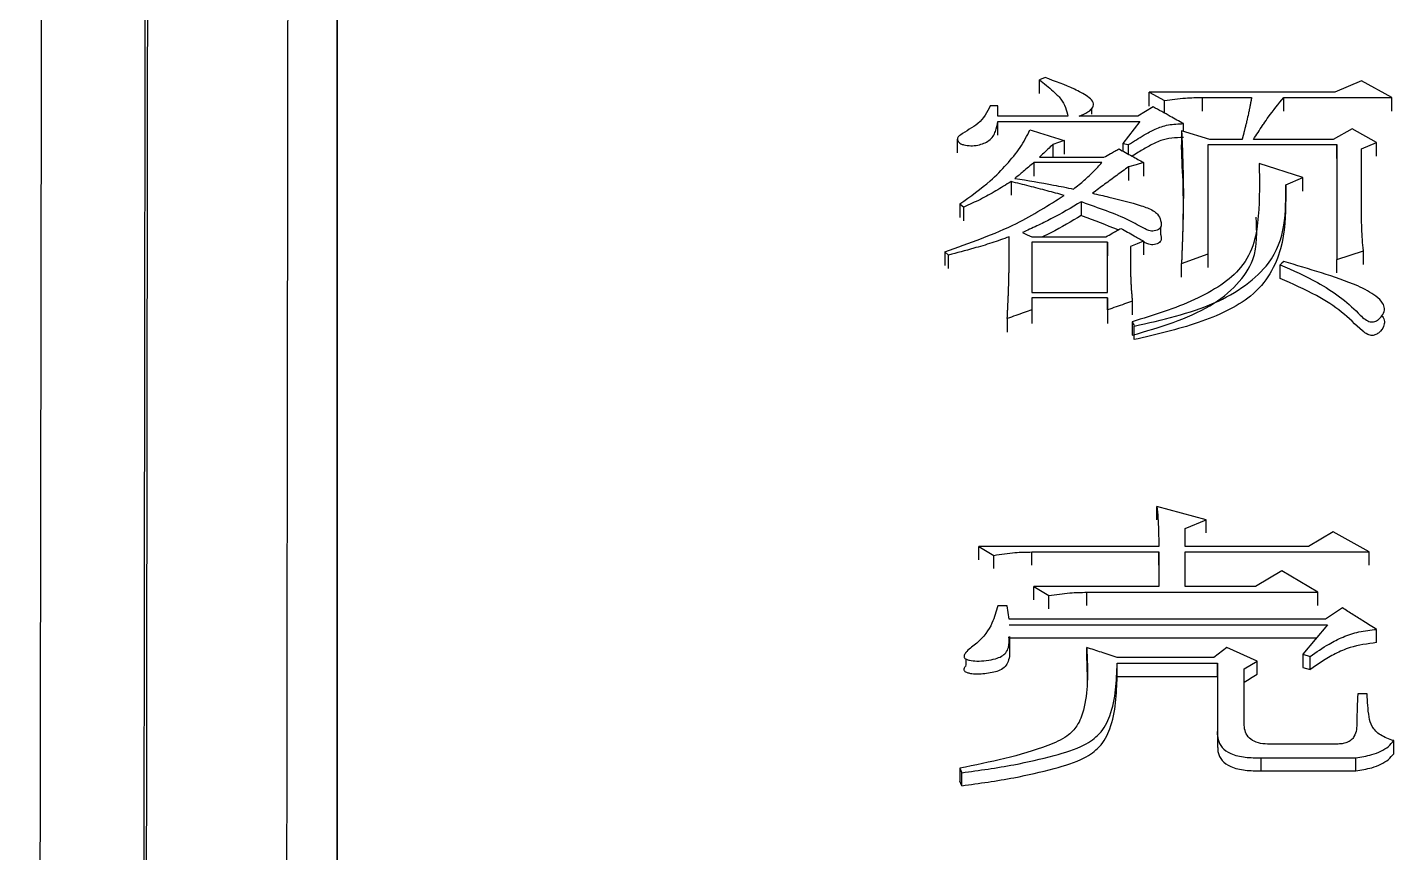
# Model space of a CAD drawing. Header units: millimetres. Extents: x 2085 to 4229, y 754 to 2271.
# Drawn here: x 2586.85 to 2594.65, y 2096.44 to 2101.15 of the extents above; entities that cross this region are included whole.
import ezdxf

# ---------------------------------------------------------------- set-up
doc = ezdxf.new("R2010")
doc.units = ezdxf.units.MM

msp = doc.modelspace()

# ---------------------------------------------------------------- linework, layer by layer
at = {"color": 7, "linetype": 'Continuous', "lineweight": 25}
for p, q in [((2592.6633, 2100.8666), (2592.6308, 2100.8547)), ((2592.6308, 2100.7758), (2592.6308, 2100.8547)), ((2593.2582, 2100.7831), (2593.3448, 2100.7354)), ((2594.3183, 2100.7831), (2593.2582, 2100.7831)), ((2593.2582, 2100.7043), (2593.2582, 2100.7831)), ((2594.4698, 2100.8487), (2594.3183, 2100.7831)), ((2594.6428, 2100.7533), (2594.4698, 2100.8487)), ((2592.3928, 2100.7055), (2592.3496, 2100.7055)), ((2592.3928, 2100.6457), (2592.3928, 2100.7055)), ((2592.9293, 2100.7359), (2592.9293, 2100.7378)), ((2592.9293, 2100.6586), (2592.9293, 2100.6935)), ((2593.2799, 2100.6995), (2593.1933, 2100.6457)), ((2593.3448, 2100.6636), (2593.3448, 2100.7354)), ((2593.5611, 2100.7533), (2593.8424, 2100.7533)), ((2593.5611, 2100.6745), (2593.5611, 2100.7533)), ((2594.0262, 2100.7533), (2594.6428, 2100.7533)), ((2594.6428, 2100.6745), (2594.6428, 2100.7533)), ((2592.7931, 2100.6457), (2592.3928, 2100.6457)), ((2592.3928, 2100.5371), (2592.3928, 2100.6157)), ((2593.1933, 2100.6457), (2592.858, 2100.6457)), ((2593.2041, 2100.6157), (2593.1068, 2100.4896)), ((2593.4421, 2100.5617), (2593.4421, 2100.4827)), ((2593.6044, 2100.5137), (2593.4421, 2100.5617)), ((2593.4529, 2100.5585), (2593.4529, 2100.6037)), ((2594.4157, 2100.5737), (2594.3075, 2100.5137)), ((2594.5563, 2100.4956), (2594.4157, 2100.5737)), ((2592.1618, 2100.5158), (2592.1618, 2100.4369)), ((2592.7065, 2100.4836), (2592.7065, 2100.4114)), ((2592.7714, 2100.5077), (2592.7714, 2100.4292)), ((2593.1068, 2100.4896), (2593.1068, 2100.4475)), ((2593.1068, 2100.4896), (2593.1392, 2100.4836)), ((2593.4475, 2100.3178), (2593.4421, 2100.4827)), ((2593.5936, 2100.4836), (2594.3291, 2100.4836)), ((2593.5936, 2099.8588), (2593.5936, 2100.4836)), ((2593.7883, 2100.5137), (2593.6044, 2100.5137)), ((2594.3075, 2100.5137), (2593.8532, 2100.5137)), ((2594.3291, 2100.4836), (2594.3291, 2099.8282)), ((2594.3291, 2100.4051), (2594.3291, 2100.4836)), ((2594.4698, 2100.4595), (2594.5563, 2100.4956)), ((2594.4698, 2100.0905), (2594.4698, 2100.4595)), ((2594.5563, 2100.4172), (2594.5563, 2100.4956)), ((2592.9878, 2100.3812), (2592.5984, 2100.3812)), ((2592.5984, 2100.3812), (2592.5984, 2100.3029)), ((2592.6308, 2100.4114), (2592.9986, 2100.4113)), ((2593.2258, 2100.3812), (2593.2258, 2100.3029)), ((2593.1392, 2100.3571), (2593.1392, 2100.2788)), ((2594.1344, 2100.2966), (2593.8856, 2100.3752)), ((2592.4686, 2100.2725), (2592.4686, 2100.1943)), ((2594.0371, 2100.2543), (2594.1344, 2100.2966)), ((2594.0371, 2100.2543), (2594.0371, 2100.1761)), ((2594.1344, 2100.2184), (2594.1344, 2100.2966)), ((2592.1765, 2100.1452), (2592.1981, 2100.127)), ((2592.1981, 2100.049), (2592.1981, 2100.127)), ((2593.324, 2099.968), (2593.324, 2100.0159)), ((2592.5876, 2099.9566), (2593.0094, 2099.9566)), ((2592.5876, 2099.9261), (2592.5876, 2099.638)), ((2593.0202, 2099.926), (2592.5876, 2099.9261)), ((2593.0202, 2099.638), (2593.0202, 2099.926)), ((2593.0202, 2099.926), (2593.0202, 2099.8483)), ((2593.2258, 2099.9322), (2593.2258, 2099.8544)), ((2592.0899, 2099.8711), (2592.1116, 2099.8527)), ((2592.0899, 2099.8711), (2592.0899, 2099.793)), ((2592.1116, 2099.775), (2592.1116, 2099.8527)), ((2592.4577, 2099.8652), (2592.4577, 2099.8784)), ((2593.0202, 2099.638), (2593.0202, 2099.8479)), ((2593.4421, 2099.8037), (2593.5936, 2099.8588)), ((2593.5936, 2099.7811), (2593.5936, 2099.8588)), ((2594.3291, 2099.8282), (2594.4806, 2099.8772)), ((2594.4806, 2099.7994), (2594.4806, 2099.8772)), ((2593.4421, 2099.7261), (2593.4421, 2099.8037)), ((2594.0046, 2099.7196), (2594.0046, 2099.7976)), ((2594.3291, 2099.7505), (2594.3291, 2099.8282)), ((2592.5876, 2099.638), (2593.0202, 2099.638)), ((2593.0202, 2099.6073), (2592.5876, 2099.6073)), ((2592.5876, 2099.6073), (2592.5876, 2099.5395)), ((2593.0202, 2099.5395), (2593.0202, 2099.6073)), ((2593.0202, 2099.6073), (2593.0202, 2099.5298)), ((2592.5876, 2099.5395), (2592.5876, 2099.4621)), ((2593.0202, 2099.5395), (2593.0202, 2099.4621)), ((2593.1609, 2099.5888), (2593.1609, 2099.5114)), ((2594.5865, 2099.5821), (2594.5865, 2099.5843)), ((2592.4469, 2099.4901), (2592.4469, 2099.4128)), ((2593.1717, 2099.3696), (2593.1717, 2099.4469)), ((2594.5865, 2099.5064), (2594.5865, 2099.5076)), ((2593.5828, 2098.3404), (2593.3015, 2098.4165)), ((2593.3015, 2098.3404), (2593.3015, 2098.4165)), ((2593.4638, 2098.2895), (2593.5828, 2098.3404)), ((2593.4638, 2098.1877), (2593.4638, 2098.2895)), ((2593.5828, 2098.2644), (2593.5828, 2098.3404)), ((2594.3075, 2098.2705), (2594.1669, 2098.1877)), ((2594.513, 2098.1558), (2594.3075, 2098.2705)), ((2592.2847, 2098.1877), (2592.3712, 2098.1367)), ((2593.3123, 2098.1877), (2592.2847, 2098.1877)), ((2592.3712, 2098.0609), (2592.3712, 2098.1367)), ((2592.5876, 2098.1558), (2593.3123, 2098.1558)), ((2592.5876, 2098.08), (2592.5876, 2098.1558)), ((2593.3123, 2098.1558), (2593.3123, 2097.9577)), ((2593.3123, 2098.08), (2593.3123, 2098.1558)), ((2594.1669, 2098.1877), (2593.4638, 2098.1877)), ((2593.4638, 2098.1558), (2594.513, 2098.1558)), ((2593.4638, 2097.9577), (2593.4638, 2098.1558)), ((2594.513, 2098.08), (2594.513, 2098.1558)), ((2594.0155, 2098.0473), (2593.864, 2097.9577)), ((2594.221, 2097.9256), (2594.0155, 2098.0473)), ((2592.5984, 2097.9577), (2592.6849, 2097.9064)), ((2593.3123, 2097.9577), (2592.5984, 2097.9577)), ((2592.6849, 2097.8309), (2592.6849, 2097.9064)), ((2592.9013, 2097.8501), (2592.9013, 2097.9256)), ((2592.9013, 2097.9256), (2594.221, 2097.9256)), ((2593.864, 2097.9577), (2593.4638, 2097.9577)), ((2594.221, 2097.8501), (2594.221, 2097.9256)), ((2592.4469, 2097.8486), (2592.3929, 2097.8486)), ((2592.4578, 2097.7715), (2592.4469, 2097.8486)), ((2594.3616, 2097.8358), (2594.2643, 2097.7715)), ((2592.4577, 2097.7393), (2594.2751, 2097.7393)), ((2594.2643, 2097.7715), (2592.4578, 2097.7715)), ((2594.2751, 2097.7393), (2594.1344, 2097.5716)), ((2594.2119, 2097.6639), (2592.4577, 2097.664)), ((2592.4624, 2097.5963), (2592.4624, 2097.672)), ((2594.5563, 2097.6382), (2594.5563, 2097.7135)), ((2592.211, 2097.5819), (2592.211, 2097.5803)), ((2592.9013, 2097.5352), (2592.9013, 2097.6103)), ((2593.7018, 2097.6103), (2593.626, 2097.5522)), ((2593.8748, 2097.5328), (2593.7018, 2097.6103)), ((2594.1344, 2097.5716), (2594.1777, 2097.5586)), ((2594.1344, 2097.5716), (2594.1344, 2097.4964)), ((2592.211, 2097.5444), (2592.211, 2097.5063)), ((2592.9013, 2097.5352), (2592.9027, 2097.4038)), ((2593.626, 2097.5522), (2593.0743, 2097.5522)), ((2593.0743, 2097.4448), (2593.0743, 2097.5198)), ((2593.0743, 2097.5198), (2593.6477, 2097.5198)), ((2593.6477, 2097.5198), (2593.6477, 2097.1299)), ((2593.6477, 2097.4448), (2593.6477, 2097.5198)), ((2593.7991, 2097.4875), (2593.8748, 2097.5328)), ((2593.8748, 2097.4577), (2593.8748, 2097.5328)), ((2594.1344, 2097.4964), (2594.1777, 2097.4835)), ((2594.1777, 2097.4835), (2594.1777, 2097.5586)), ((2593.0743, 2097.4448), (2593.6477, 2097.4448)), ((2593.0749, 2097.4149), (2593.0749, 2097.4904)), ((2593.6477, 2097.4448), (2593.6477, 2097.0554)), ((2593.7991, 2097.1756), (2593.7991, 2097.4875)), ((2594.5022, 2097.3448), (2594.4482, 2097.3448)), ((2593.6477, 2097.11), (2593.6477, 2097.1299)), ((2593.6477, 2097.1129), (2593.6477, 2097.0383)), ((2594.3292, 2097.0581), (2593.9614, 2097.0581)), ((2594.6537, 2097.0032), (2594.6537, 2097.0777)), ((2593.8965, 2096.9796), (2594.4373, 2096.9795)), ((2593.8965, 2096.9052), (2593.8965, 2096.9796)), ((2594.4373, 2096.9052), (2594.4373, 2096.9795)), ((2592.1765, 2096.9206), (2592.1873, 2096.8944)), ((2592.1873, 2096.8201), (2592.1873, 2096.8944)), ((2593.8965, 2096.9052), (2594.4373, 2096.9052)), ((2592.1873, 2096.8201), (2592.1765, 2096.8463))]:
    msp.add_line(p, q, dxfattribs=at)
at = {"color": 7, "linetype": 'Continuous', "lineweight": 25, "flags": 128}
for points in [[(2594.0262, 2100.6745), (2594.0262, 2100.7016), (2594.0262, 2100.7275), (2594.0262, 2100.7533)], [(2592.3928, 2100.6157), (2592.7985, 2100.6157), (2593.2041, 2100.6157)], [(2592.7714, 2100.5077), (2592.739, 2100.4956), (2592.7065, 2100.4836)], [(2593.2258, 2100.3812), (2593.1825, 2100.3691), (2593.1392, 2100.3571)], [(2592.8689, 2100.1574), (2592.8689, 2100.1344), (2592.8689, 2100.1115), (2592.8689, 2100.0789)], [(2592.1765, 2100.1452), (2592.1765, 2100.1166), (2592.1765, 2100.0917), (2592.1765, 2100.0672)], [(2592.5335, 2099.981), (2592.5605, 2099.9688), (2592.5876, 2099.9566)], [(2593.2258, 2099.9322), (2593.1879, 2099.9169), (2593.1501, 2099.9016)], [(2594.0262, 2099.8159), (2594.0154, 2099.8068), (2594.0046, 2099.7976)], [(2593.1609, 2099.4716), (2593.1609, 2099.4401), (2593.1609, 2099.417), (2593.1609, 2099.3943)], [(2592.2847, 2098.1119), (2592.2847, 2098.1308), (2592.2847, 2098.1498), (2592.2847, 2098.1877)], [(2592.5984, 2097.8821), (2592.5984, 2097.901), (2592.5984, 2097.9199), (2592.5984, 2097.9577)], [(2592.1765, 2096.9206), (2592.1765, 2096.89), (2592.1765, 2096.8682), (2592.1765, 2096.8463)]]:
    msp.add_lwpolyline(points, dxfattribs=at)
at = {"color": 7, "linetype": 'Continuous', "lineweight": 25}
for points, knots in [([(2588.6191, 2115.6775), (2588.6191, 2115.5735), (2588.6192, 2115.0527), (2588.6192, 2113.6858), (2588.6193, 2111.5259), (2588.6193, 2108.9075), (2588.6194, 2106.445), (2588.6194, 2102.9372), (2588.6194, 2099.7942), (2588.6195, 2095.4791), (2588.6195, 2090.792), (2588.6196, 2085.6598), (2588.6196, 2080.2363), (2588.6197, 2075.6776), (2588.6197, 2069.7551), (2588.6198, 2064.8493), (2588.6199, 2058.1704), (2588.62, 2053.8776), (2588.62, 2050.8765)], [0, 0, 0, 0, 0.020124, 0.100733, 0.181328, 0.221587, 0.302184, 0.342442, 0.423039, 0.463298, 0.543894, 0.624491, 0.664749, 0.745346, 0.785604, 0.8662, 0.906458, 1, 1, 1, 1]), ([(2588.6196, 2084.5875), (2588.6196, 2085.7722), (2588.6195, 2088.0257), (2588.6195, 2092.066), (2588.6195, 2095.7736), (2588.6194, 2100.0082), (2588.6194, 2103.0822), (2588.6194, 2106.4944), (2588.6193, 2109.4718), (2588.6192, 2111.8152), (2588.6192, 2113.7557), (2588.6191, 2114.4894), (2588.6191, 2114.9862)], [0, 0, 0, 0, 0.072858, 0.13859, 0.270184, 0.335916, 0.467513, 0.533245, 0.664841, 0.796434, 0.862166, 1, 1, 1, 1]), ([(2586.9505, 2114.7295), (2586.9506, 2114.7578), (2586.9509, 2114.8462), (2586.9496, 2113.8599), (2586.9466, 2111.847), (2586.942, 2108.7843), (2586.9368, 2105.396), (2586.9317, 2102.0587), (2586.927, 2098.989), (2586.9215, 2095.3456), (2586.9149, 2091.0749), (2586.9077, 2086.4291), (2586.9, 2081.4823), (2586.8918, 2076.312), (2586.8828, 2070.6277), (2586.8729, 2064.4306), (2586.8622, 2057.7468), (2586.8546, 2053.0561), (2586.8508, 2050.662)], [0, 0, 0, 0, 0.039342, 0.122943, 0.206183, 0.289063, 0.371582, 0.416612, 0.465601, 0.518547, 0.575452, 0.636313, 0.690059, 0.746552, 0.805793, 0.867782, 0.932518, 1, 1, 1, 1]), ([(2587.4558, 2050.5265), (2587.4603, 2053.8258), (2587.4695, 2060.4242), (2587.4824, 2069.8543), (2587.4944, 2078.7349), (2587.5054, 2086.8926), (2587.5151, 2094.1929), (2587.5234, 2100.5107), (2587.5301, 2105.7328), (2587.5352, 2109.7893), (2587.5384, 2112.5373), (2587.5398, 2113.9834), (2587.5394, 2113.9601), (2587.5393, 2113.9514)], [0, 0, 0, 0, 0.094309, 0.188619, 0.282928, 0.377238, 0.471547, 0.565857, 0.660166, 0.754475, 0.848785, 0.943094, 1, 1, 1, 1]), ([(2587.4697, 2050.4778), (2587.473, 2052.8635), (2587.4795, 2057.5701), (2587.4888, 2064.3193), (2587.4975, 2070.6619), (2587.5055, 2076.557), (2587.5128, 2081.9877), (2587.5205, 2087.7206), (2587.5282, 2093.4893), (2587.5354, 2098.9696), (2587.5412, 2103.4367), (2587.5457, 2106.9598), (2587.5489, 2109.6218), (2587.5512, 2111.5247), (2587.5525, 2112.7434), (2587.5531, 2113.4604), (2587.5529, 2113.4913), (2587.5528, 2113.506)], [0, 0, 0, 0, 0.06854, 0.13522, 0.200041, 0.263001, 0.324101, 0.38334, 0.468684, 0.549845, 0.626823, 0.699617, 0.768227, 0.832652, 0.892892, 0.948946, 1, 1, 1, 1]), ([(2588.3509, 2112.7522), (2588.351, 2112.7642), (2588.3513, 2112.8765), (2588.351, 2112.5238), (2588.3506, 2111.9539), (2588.35, 2111.4072), (2588.3493, 2110.733), (2588.3483, 2109.9249), (2588.3472, 2108.985), (2588.3459, 2107.9134), (2588.3438, 2106.2039), (2588.3405, 2103.5177), (2588.3353, 2099.3679), (2588.3286, 2094.1516), (2588.3212, 2088.5447), (2588.3136, 2082.8675), (2588.3062, 2077.4004), (2588.298, 2071.3875), (2588.2889, 2064.8399), (2588.2792, 2057.7971), (2588.2724, 2052.8548), (2588.2689, 2050.3407)], [0, 0, 0, 0, 0.008365, 0.077995, 0.107986, 0.138061, 0.168221, 0.198465, 0.228793, 0.259205, 0.289702, 0.358895, 0.433683, 0.514064, 0.600037, 0.66048, 0.723411, 0.788828, 0.856732, 0.927123, 1, 1, 1, 1]), ([(2592.6308, 2100.8547), (2592.6573, 2100.8331), (2592.7008, 2100.7977), (2592.7554, 2100.7457), (2592.7822, 2100.6964), (2592.7895, 2100.6625), (2592.7931, 2100.6457)], [0, 0, 0, 0, 0.34464, 0.565757, 0.783533, 1, 1, 1, 1]), ([(2592.858, 2100.6457), (2592.8753, 2100.6532), (2592.9093, 2100.668), (2592.9439, 2100.6993), (2592.9368, 2100.7338), (2592.8963, 2100.7673), (2592.8075, 2100.8147), (2592.7206, 2100.846), (2592.6633, 2100.8666)], [0, 0, 0, 0, 0.121652, 0.238643, 0.329835, 0.425879, 0.621221, 1, 1, 1, 1]), ([(2592.3496, 2100.7055), (2592.3318, 2100.6692), (2592.2997, 2100.6034), (2592.2032, 2100.5584), (2592.1617, 2100.5249), (2592.161, 2100.509), (2592.1693, 2100.4969), (2592.1818, 2100.4879), (2592.2051, 2100.4799), (2592.2387, 2100.4763), (2592.2788, 2100.4799), (2592.3146, 2100.4904), (2592.3578, 2100.5141), (2592.3831, 2100.5595), (2592.3896, 2100.597), (2592.3928, 2100.6157)], [0, 0, 0, 0, 0.230957, 0.41792, 0.453924, 0.487897, 0.511171, 0.535166, 0.56028, 0.61217, 0.662892, 0.713404, 0.762519, 0.88154, 1, 1, 1, 1]), ([(2593.4529, 2100.6037), (2593.428, 2100.6175), (2593.3866, 2100.6404), (2593.329, 2100.6724), (2593.2962, 2100.6905), (2593.2799, 2100.6995)], [0, 0, 0, 0, 0.432628, 0.716314, 1, 1, 1, 1]), ([(2593.3448, 2100.7354), (2593.3845, 2100.7413), (2593.4557, 2100.7519), (2593.5288, 2100.7529), (2593.5611, 2100.7533)], [0, 0, 0, 0, 0.558835, 1, 1, 1, 1]), ([(2593.8424, 2100.7533), (2593.842, 2100.7515), (2593.8414, 2100.748), (2593.8405, 2100.7436), (2593.8397, 2100.7393), (2593.8391, 2100.7357), (2593.8384, 2100.7322), (2593.8377, 2100.7287), (2593.8371, 2100.7252), (2593.8363, 2100.7208), (2593.8356, 2100.7173), (2593.8347, 2100.7129), (2593.8339, 2100.7086), (2593.8329, 2100.7033), (2593.8318, 2100.698), (2593.8308, 2100.6928), (2593.8298, 2100.6875), (2593.8276, 2100.677), (2593.8229, 2100.6542), (2593.8177, 2100.6314), (2593.8135, 2100.6139), (2593.8119, 2100.6068), (2593.8102, 2100.5998), (2593.808, 2100.5911), (2593.8063, 2100.5841), (2593.8045, 2100.5771), (2593.8032, 2100.5718), (2593.8021, 2100.5674), (2593.801, 2100.563), (2593.8001, 2100.5595), (2593.7992, 2100.556), (2593.7983, 2100.5525), (2593.7974, 2100.549), (2593.7963, 2100.5446), (2593.7954, 2100.5411), (2593.7942, 2100.5367), (2593.7933, 2100.5332), (2593.7924, 2100.5297), (2593.7915, 2100.5262), (2593.7906, 2100.5227), (2593.7895, 2100.5182), (2593.7887, 2100.5155), (2593.7883, 2100.5137)], [0, 0, 0, 0, 0.021952, 0.043903, 0.054879, 0.07683, 0.087806, 0.098782, 0.120733, 0.131709, 0.15366, 0.164636, 0.186587, 0.208539, 0.23049, 0.252442, 0.274393, 0.296345, 0.384151, 0.559767, 0.581718, 0.603669, 0.647572, 0.669524, 0.713427, 0.735378, 0.75733, 0.779281, 0.790257, 0.812208, 0.823184, 0.83416, 0.856111, 0.867087, 0.889038, 0.900014, 0.921965, 0.932941, 0.943917, 0.965868, 0.976844, 1, 1, 1, 1]), ([(2593.8532, 2100.5137), (2593.8704, 2100.5401), (2593.8898, 2100.5699), (2593.9185, 2100.6126), (2593.9556, 2100.6671), (2593.9961, 2100.7165), (2594.0262, 2100.7533)], [0, 0, 0, 0, 0.325176, 0.365823, 0.528414, 1, 1, 1, 1]), ([(2592.1765, 2100.1452), (2592.237, 2100.1883), (2592.3363, 2100.2588), (2592.4442, 2100.3696), (2592.5246, 2100.4657), (2592.5594, 2100.5338), (2592.5767, 2100.5677)], [0, 0, 0, 0, 0.34436, 0.564684, 0.783385, 1, 1, 1, 1]), ([(2592.5767, 2100.5677), (2592.6092, 2100.5577), (2592.6741, 2100.5377), (2592.739, 2100.5177), (2592.7714, 2100.5077)], [0, 0, 0, 0, 0.5, 1, 1, 1, 1]), ([(2593.1392, 2100.4836), (2593.1691, 2100.5022), (2593.2185, 2100.533), (2593.2905, 2100.574), (2593.3662, 2100.6004), (2593.4238, 2100.6026), (2593.4529, 2100.6037)], [0, 0, 0, 0, 0.3343851, 0.5522025, 0.7732716, 1, 1, 1, 1]), ([(2593.4421, 2100.5617), (2593.4447, 2100.5055), (2593.4499, 2100.3929), (2593.4527, 2100.2656), (2593.4526, 2100.1928), (2593.4525, 2100.1751), (2593.4524, 2100.1698), (2593.4524, 2100.1645), (2593.4524, 2100.1591), (2593.4523, 2100.1538), (2593.4522, 2100.1467), (2593.4522, 2100.1396), (2593.4521, 2100.1325), (2593.452, 2100.1272), (2593.4519, 2100.1218), (2593.4518, 2100.1165), (2593.4517, 2100.1112), (2593.4517, 2100.1058), (2593.4515, 2100.0987), (2593.4514, 2100.0916), (2593.4513, 2100.0845), (2593.4511, 2100.0791), (2593.451, 2100.0738), (2593.4509, 2100.0685), (2593.4508, 2100.0631), (2593.4507, 2100.0578), (2593.4505, 2100.0524), (2593.4504, 2100.0471), (2593.4502, 2100.04), (2593.45, 2100.0329), (2593.4499, 2100.0257), (2593.4497, 2100.0204), (2593.4496, 2100.015), (2593.4494, 2100.0097), (2593.4492, 2100.0043), (2593.4491, 2099.999), (2593.4489, 2099.9919), (2593.4487, 2099.9847), (2593.4484, 2099.9776), (2593.4483, 2099.9722), (2593.4481, 2099.9669), (2593.4479, 2099.9615), (2593.4477, 2099.9562), (2593.4476, 2099.9508), (2593.4474, 2099.9455), (2593.4472, 2099.9401), (2593.4469, 2099.933), (2593.4467, 2099.9258), (2593.4464, 2099.9187), (2593.4463, 2099.9133), (2593.4461, 2099.908), (2593.4459, 2099.9026), (2593.4457, 2099.8972), (2593.4455, 2099.8919), (2593.4452, 2099.8847), (2593.4449, 2099.8776), (2593.4447, 2099.8704), (2593.4445, 2099.8651), (2593.4443, 2099.8597), (2593.4441, 2099.8543), (2593.4439, 2099.849), (2593.4437, 2099.8436), (2593.4434, 2099.8382), (2593.4432, 2099.8311), (2593.4429, 2099.8239), (2593.4426, 2099.8167), (2593.4424, 2099.8106), (2593.4422, 2099.8063), (2593.4421, 2099.8037)], [0, 0, 0, 0, 0.22469, 0.449389, 0.505561, 0.512583, 0.519604, 0.526626, 0.533647, 0.540669, 0.547691, 0.561734, 0.568755, 0.575777, 0.582798, 0.58982, 0.596841, 0.603863, 0.610884, 0.624927, 0.631949, 0.638971, 0.645992, 0.653014, 0.660035, 0.667057, 0.674078, 0.6811, 0.688121, 0.702164, 0.709186, 0.716207, 0.723229, 0.730251, 0.737272, 0.744294, 0.751315, 0.765358, 0.77238, 0.779401, 0.786423, 0.793444, 0.800466, 0.807487, 0.814509, 0.821531, 0.828552, 0.842595, 0.849617, 0.856638, 0.86366, 0.870681, 0.877703, 0.884724, 0.891746, 0.905789, 0.912811, 0.919832, 0.926854, 0.933875, 0.940897, 0.947918, 0.95494, 0.961961, 0.976004, 0.983026, 0.990048, 1, 1, 1, 1]), ([(2592.7065, 2100.4836), (2592.6974, 2100.4749), (2592.6802, 2100.4585), (2592.655, 2100.4344), (2592.6389, 2100.4191), (2592.6308, 2100.4114)], [0, 0, 0, 0, 0.361282, 0.680641, 1, 1, 1, 1]), ([(2592.9986, 2100.4113), (2593.0111, 2100.4183), (2593.0317, 2100.4298), (2593.0606, 2100.4459), (2593.077, 2100.455), (2593.0851, 2100.4595)], [0, 0, 0, 0, 0.432649, 0.716324, 1, 1, 1, 1]), ([(2593.0851, 2100.4595), (2593.0976, 2100.4526), (2593.1226, 2100.4387), (2593.1695, 2100.4126), (2593.2039, 2100.3934), (2593.2258, 2100.3812)], [0, 0, 0, 0, 0.266242, 0.532485, 1, 1, 1, 1]), ([(2593.1392, 2100.4294), (2593.1392, 2100.4302), (2593.1392, 2100.4397), (2593.1392, 2100.4578), (2593.1392, 2100.475), (2593.1392, 2100.4836)], [0, 0, 0, 0, 0.046124, 0.523062, 1, 1, 1, 1]), ([(2593.4529, 2100.5246), (2593.4306, 2100.5239), (2593.3861, 2100.5223), (2593.3167, 2100.507), (2593.2571, 2100.4759), (2593.2039, 2100.4454), (2593.1724, 2100.4255), (2593.1602, 2100.4178)], [0, 0, 0, 0, 0.190302, 0.378151, 0.615576, 0.850553, 1, 1, 1, 1]), ([(2592.5984, 2100.3812), (2592.5885, 2100.3726), (2592.5689, 2100.3554), (2592.5332, 2100.325), (2592.5065, 2100.3036), (2592.4902, 2100.2906)], [0, 0, 0, 0, 0.280921, 0.561854, 1, 1, 1, 1]), ([(2592.8255, 2100.2301), (2592.8464, 2100.2469), (2592.8866, 2100.2794), (2592.9405, 2100.33), (2592.972, 2100.3641), (2592.9878, 2100.3812)], [0, 0, 0, 0, 0.349925, 0.674457, 1, 1, 1, 1]), ([(2593.1392, 2100.3571), (2593.117, 2100.3407), (2593.0716, 2100.3074), (2593.0031, 2100.257), (2592.9568, 2100.2229), (2592.9337, 2100.2058)], [0, 0, 0, 0, 0.32488, 0.66244, 1, 1, 1, 1]), ([(2593.8856, 2100.3752), (2593.8872, 2100.2763), (2593.8903, 2100.0789), (2593.8384, 2099.785), (2593.5231, 2099.5833), (2593.2832, 2099.5093), (2593.1609, 2099.4716)], [0, 0, 0, 0, 0.273656, 0.546764, 0.768873, 1, 1, 1, 1]), ([(2593.4482, 2100.32), (2593.4494, 2100.2686), (2593.4512, 2100.1937), (2593.4506, 2100.082), (2593.4496, 2100.0257), (2593.4487, 2099.9863), (2593.4484, 2099.9773), (2593.4483, 2099.9732)], [0, 0, 0, 0, 0.473463, 0.690195, 0.834332, 0.924078, 1, 1, 1, 1]), ([(2592.4686, 2100.2725), (2592.4399, 2100.2548), (2592.3835, 2100.2198), (2592.295, 2100.1698), (2592.2305, 2100.1413), (2592.1981, 2100.127)], [0, 0, 0, 0, 0.3384511, 0.6681197, 1, 1, 1, 1]), ([(2592.7714, 2100.1937), (2592.7393, 2100.2025), (2592.6732, 2100.2206), (2592.5723, 2100.2469), (2592.5031, 2100.264), (2592.4686, 2100.2725)], [0, 0, 0, 0, 0.320379, 0.660141, 1, 1, 1, 1]), ([(2592.4902, 2100.2906), (2592.5642, 2100.2787), (2592.677, 2100.2604), (2592.7876, 2100.2378), (2592.8255, 2100.2301)], [0, 0, 0, 0, 0.65698, 1, 1, 1, 1]), ([(2593.1717, 2099.4469), (2593.331, 2099.4824), (2593.6415, 2099.5517), (2594.0414, 2099.8398), (2594.0387, 2100.0982), (2594.0371, 2100.2543)], [0, 0, 0, 0, 0.294377, 0.573566, 1, 1, 1, 1]), ([(2592.0899, 2099.8711), (2592.2317, 2099.9212), (2592.4829, 2100.0099), (2592.6838, 2100.1379), (2592.7714, 2100.1937)], [0, 0, 0, 0, 0.56421, 1, 1, 1, 1]), ([(2592.8689, 2100.1574), (2592.8126, 2100.1237), (2592.7316, 2100.0753), (2592.6163, 2100.0189), (2592.5611, 2099.9936), (2592.5335, 2099.981)], [0, 0, 0, 0, 0.53234, 0.766047, 1, 1, 1, 1]), ([(2592.9337, 2100.2058), (2592.9651, 2100.1986), (2593.0592, 2100.1771), (2593.1773, 2100.1475), (2593.2722, 2100.1137), (2593.3109, 2100.0836), (2593.3221, 2100.0553), (2593.3278, 2100.0306), (2593.3251, 2100.014), (2593.3165, 2100.0025), (2593.3035, 2099.9946), (2593.2873, 2099.9899), (2593.2704, 2099.9891), (2593.2516, 2099.9927), (2593.21, 2100.0142), (2593.0983, 2100.0792), (2592.9643, 2100.1216), (2592.8716, 2100.1564), (2592.8689, 2100.1574)], [0, 0, 0, 0, 0.09118, 0.273688, 0.348082, 0.385671, 0.439079, 0.473308, 0.494951, 0.511315, 0.527714, 0.54364, 0.558961, 0.57304, 0.596062, 0.704689, 0.991099, 1, 1, 1, 1]), ([(2594.0371, 2100.1757), (2594.0354, 2100.0801), (2594.0319, 2099.8887), (2593.8875, 2099.6147), (2593.5392, 2099.4545), (2593.2955, 2099.398), (2593.1717, 2099.3693)], [0, 0, 0, 0, 0.271412, 0.543735, 0.768302, 1, 1, 1, 1]), ([(2592.8688, 2100.0789), (2592.8129, 2100.045), (2592.7422, 2100.002), (2592.664, 2099.9644), (2592.6476, 2099.9566)], [0, 0, 0, 0, 0.790335, 1, 1, 1, 1]), ([(2593.0803, 2099.9965), (2593.013, 2100.0233), (2592.943, 2100.0512), (2592.8717, 2100.0779), (2592.8689, 2100.0789)], [0, 0, 0, 0, 0.960262, 1, 1, 1, 1]), ([(2593.1609, 2099.394), (2593.3193, 2099.4412), (2593.6266, 2099.5326), (2593.8844, 2099.8043), (2593.8729, 2099.9876), (2593.8677, 2100.0694)], [0, 0, 0, 0, 0.37073, 0.719298, 1, 1, 1, 1]), ([(2594.4806, 2099.8772), (2594.4787, 2099.8983), (2594.475, 2099.9407), (2594.471, 2100.0119), (2594.4702, 2100.0617), (2594.4698, 2100.0905)], [0, 0, 0, 0, 0.29749, 0.594994, 1, 1, 1, 1]), ([(2593.0094, 2099.9566), (2593.0219, 2099.9636), (2593.0426, 2099.9753), (2593.0714, 2099.9915), (2593.0878, 2100.0007), (2593.096, 2100.0053)], [0, 0, 0, 0, 0.432649, 0.716324, 1, 1, 1, 1]), ([(2593.096, 2100.0053), (2593.1084, 2099.9983), (2593.1334, 2099.9842), (2593.1767, 2099.9599), (2593.2075, 2099.9425), (2593.2258, 2099.9322)], [0, 0, 0, 0, 0.288429, 0.576858, 1, 1, 1, 1]), ([(2592.4577, 2099.9566), (2592.4248, 2099.9448), (2592.3588, 2099.9212), (2592.2427, 2099.8872), (2592.1596, 2099.8654), (2592.1116, 2099.8527)], [0, 0, 0, 0, 0.296607, 0.593255, 1, 1, 1, 1]), ([(2592.4469, 2099.4901), (2592.4473, 2099.4969), (2592.4479, 2099.5106), (2592.4488, 2099.5276), (2592.4495, 2099.5412), (2592.4499, 2099.5514), (2592.4504, 2099.5599), (2592.4508, 2099.5684), (2592.4513, 2099.5803), (2592.4521, 2099.5973), (2592.4528, 2099.6143), (2592.4535, 2099.6313), (2592.454, 2099.6449), (2592.4546, 2099.6618), (2592.4551, 2099.6754), (2592.4556, 2099.6924), (2592.456, 2099.7059), (2592.4563, 2099.7195), (2592.4566, 2099.7331), (2592.4568, 2099.7466), (2592.4571, 2099.7635), (2592.4573, 2099.7754), (2592.4574, 2099.7872), (2592.4575, 2099.794), (2592.4575, 2099.8024), (2592.4576, 2099.8092), (2592.4576, 2099.816), (2592.4577, 2099.8227), (2592.4577, 2099.8295), (2592.4578, 2099.8379), (2592.4578, 2099.8447), (2592.4578, 2099.8531), (2592.4578, 2099.8599), (2592.4578, 2099.8683), (2592.4578, 2099.8751), (2592.4578, 2099.8818), (2592.4578, 2099.8886), (2592.4578, 2099.8953), (2592.4578, 2099.9038), (2592.4578, 2099.9105), (2592.4578, 2099.9189), (2592.4578, 2099.9248), (2592.4578, 2099.9299), (2592.4578, 2099.9333), (2592.4578, 2099.9366), (2592.4578, 2099.9409), (2592.4578, 2099.9442), (2592.4578, 2099.9482), (2592.4578, 2099.9521), (2592.4577, 2099.9551), (2592.4577, 2099.9566)], [0, 0, 0, 0, 0.043584, 0.087168, 0.10896, 0.130753, 0.152545, 0.163441, 0.185233, 0.228817, 0.272401, 0.294193, 0.337777, 0.35957, 0.403154, 0.424946, 0.46853, 0.490322, 0.512114, 0.555698, 0.577491, 0.621075, 0.631971, 0.653763, 0.664659, 0.686451, 0.697347, 0.708243, 0.730035, 0.740931, 0.762723, 0.773619, 0.795412, 0.806308, 0.8281, 0.838996, 0.849892, 0.871684, 0.88258, 0.904372, 0.915268, 0.93706, 0.942508, 0.947956, 0.958852, 0.9643, 0.975196, 0.980644, 0.990322, 1, 1, 1, 1]), ([(2593.3234, 2099.9676), (2593.325, 2099.9615), (2593.3277, 2099.9506), (2593.325, 2099.9357), (2593.3166, 2099.9243), (2593.3035, 2099.9163), (2593.2874, 2099.9117), (2593.2704, 2099.9108), (2593.2516, 2099.9144), (2593.238, 2099.9215), (2593.2287, 2099.9264), (2593.2258, 2099.928)], [0, 0, 0, 0, 0.167841, 0.302239, 0.404481, 0.506937, 0.606485, 0.702394, 0.790586, 0.934492, 1, 1, 1, 1]), ([(2593.1501, 2099.9016), (2593.15, 2099.867), (2593.1499, 2099.8303), (2593.1504, 2099.7913), (2593.1504, 2099.7848), (2593.1505, 2099.7783), (2593.1506, 2099.7718), (2593.1508, 2099.7664), (2593.1509, 2099.7609), (2593.151, 2099.7566), (2593.1511, 2099.7512), (2593.1512, 2099.7458), (2593.1515, 2099.7371), (2593.1517, 2099.7284), (2593.1521, 2099.7197), (2593.1523, 2099.7132), (2593.1526, 2099.7067), (2593.153, 2099.698), (2593.1533, 2099.6904), (2593.1537, 2099.6828), (2593.154, 2099.6785), (2593.1543, 2099.673), (2593.1546, 2099.6676), (2593.1552, 2099.6589), (2593.1558, 2099.6502), (2593.1566, 2099.6394), (2593.1573, 2099.6307), (2593.1582, 2099.6198), (2593.1589, 2099.6111), (2593.1599, 2099.6001), (2593.1605, 2099.5933), (2593.1609, 2099.5888)], [0, 0, 0, 0, 0.332695, 0.353489, 0.374282, 0.395075, 0.415869, 0.436662, 0.447059, 0.467852, 0.478249, 0.499042, 0.519836, 0.561422, 0.582216, 0.603009, 0.623803, 0.644596, 0.686183, 0.69658, 0.717373, 0.72777, 0.748563, 0.769356, 0.810943, 0.831737, 0.873323, 0.894117, 0.935704, 0.956497, 1, 1, 1, 1]), ([(2594.0046, 2099.7976), (2594.0779, 2099.7651), (2594.2504, 2099.6888), (2594.4058, 2099.573), (2594.4849, 2099.4848), (2594.5176, 2099.4718), (2594.529, 2099.4701), (2594.5404, 2099.4712), (2594.5547, 2099.4762), (2594.5747, 2099.4897), (2594.5941, 2099.5138), (2594.6049, 2099.546), (2594.5913, 2099.5833), (2594.5417, 2099.63), (2594.4246, 2099.6911), (2594.2418, 2099.7513), (2594.0982, 2099.7943), (2594.0262, 2099.8159)], [0, 0, 0, 0, 0.163724, 0.385241, 0.440262, 0.448909, 0.455116, 0.461357, 0.469621, 0.484499, 0.514444, 0.547094, 0.577932, 0.622921, 0.7083, 0.85364, 1, 1, 1, 1]), ([(2594.5858, 2099.5058), (2594.5871, 2099.5044), (2594.5965, 2099.4948), (2594.6032, 2099.4733), (2594.5974, 2099.4414), (2594.5786, 2099.4154), (2594.5566, 2099.3995), (2594.5416, 2099.3939), (2594.5303, 2099.3924), (2594.5177, 2099.3941), (2594.4972, 2099.4022), (2594.4423, 2099.4476), (2594.3627, 2099.5296), (2594.2035, 2099.6316), (2594.0758, 2099.6881), (2594.0046, 2099.7196)], [0, 0, 0, 0, 0.0081439, 0.0563346, 0.1046803, 0.1662939, 0.1954869, 0.2077623, 0.2201697, 0.2307685, 0.2471045, 0.2947124, 0.5105369, 0.7270456, 1, 1, 1, 1]), ([(2592.5876, 2099.5395), (2592.5728, 2099.5343), (2592.5421, 2099.5235), (2592.4952, 2099.5071), (2592.463, 2099.4958), (2592.4469, 2099.4901)], [0, 0, 0, 0, 0.313727, 0.656864, 1, 1, 1, 1]), ([(2593.1609, 2099.5888), (2593.1462, 2099.5836), (2593.1154, 2099.5728), (2593.0685, 2099.5564), (2593.0363, 2099.5451), (2593.0202, 2099.5395)], [0, 0, 0, 0, 0.3137275, 0.6568637, 1, 1, 1, 1]), ([(2593.1609, 2099.4716), (2593.1627, 2099.4675), (2593.1663, 2099.4592), (2593.1699, 2099.451), (2593.1717, 2099.4469)], [0, 0, 0, 0, 0.4999878, 1, 1, 1, 1]), ([(2593.3015, 2098.4165), (2593.3036, 2098.394), (2593.3079, 2098.349), (2593.3114, 2098.2727), (2593.312, 2098.2189), (2593.3123, 2098.1877)], [0, 0, 0, 0, 0.296184, 0.592391, 1, 1, 1, 1]), ([(2592.3712, 2098.1367), (2592.411, 2098.143), (2592.4821, 2098.1544), (2592.5553, 2098.1554), (2592.5876, 2098.1558)], [0, 0, 0, 0, 0.558835, 1, 1, 1, 1]), ([(2592.6849, 2097.9064), (2592.7247, 2097.9128), (2592.7958, 2097.9242), (2592.869, 2097.9252), (2592.9013, 2097.9256)], [0, 0, 0, 0, 0.558835, 1, 1, 1, 1]), ([(2592.3929, 2097.8486), (2592.3838, 2097.8154), (2592.3634, 2097.7403), (2592.2993, 2097.6505), (2592.2254, 2097.6004), (2592.2046, 2097.5737), (2592.2, 2097.5617), (2592.2003, 2097.5539), (2592.2054, 2097.5472), (2592.2155, 2097.5412), (2592.238, 2097.5346), (2592.2951, 2097.5301), (2592.36, 2097.5375), (2592.4153, 2097.5584), (2592.4419, 2097.5811), (2592.4593, 2097.62), (2592.4575, 2097.6511), (2592.4564, 2097.6716)], [0, 0, 0, 0, 0.170188, 0.383877, 0.484872, 0.518136, 0.532323, 0.54667, 0.556258, 0.568733, 0.591032, 0.636489, 0.757265, 0.800785, 0.844304, 0.897642, 1, 1, 1, 1]), ([(2594.5563, 2097.7135), (2594.532, 2097.7288), (2594.4874, 2097.7569), (2594.4225, 2097.7976), (2594.3819, 2097.823), (2594.3616, 2097.8358)], [0, 0, 0, 0, 0.375031, 0.687515, 1, 1, 1, 1]), ([(2594.1777, 2097.5586), (2594.2122, 2097.5833), (2594.2694, 2097.6242), (2594.3634, 2097.6713), (2594.4543, 2097.7032), (2594.5222, 2097.71), (2594.5563, 2097.7135)], [0, 0, 0, 0, 0.333231, 0.552095, 0.774458, 1, 1, 1, 1]), ([(2592.9013, 2097.6103), (2592.9039, 2097.5434), (2592.9086, 2097.4238), (2592.8918, 2097.2732), (2592.8549, 2097.1682), (2592.7866, 2097.0949), (2592.5649, 2096.9987), (2592.3489, 2096.9552), (2592.1765, 2096.9206)], [0, 0, 0, 0, 0.2081878, 0.3720191, 0.4668119, 0.5383008, 0.6316627, 1, 1, 1, 1]), ([(2592.4594, 2097.5962), (2592.46, 2097.5867), (2592.4616, 2097.5643), (2592.4539, 2097.5322), (2592.438, 2097.5008), (2592.4081, 2097.4791), (2592.3563, 2097.4638), (2592.3013, 2097.4569), (2592.2511, 2097.4578), (2592.2255, 2097.4629), (2592.2117, 2097.468), (2592.2037, 2097.4737), (2592.2, 2097.4802), (2592.2005, 2097.4896), (2592.2042, 2097.4988), (2592.2103, 2097.5043), (2592.212, 2097.5059)], [0, 0, 0, 0, 0.095266, 0.223884, 0.321828, 0.420683, 0.505255, 0.691393, 0.784602, 0.831831, 0.866417, 0.887089, 0.907953, 0.933031, 0.980131, 1, 1, 1, 1]), ([(2593.0743, 2097.5522), (2593.0593, 2097.5572), (2593.0293, 2097.5673), (2592.9717, 2097.5867), (2592.929, 2097.601), (2592.9013, 2097.6103)], [0, 0, 0, 0, 0.2600044, 0.5200088, 1, 1, 1, 1]), ([(2594.5563, 2097.6382), (2594.504, 2097.6313), (2594.4184, 2097.6199), (2594.3191, 2097.5746), (2594.2437, 2097.532), (2594.1996, 2097.4996), (2594.1777, 2097.4835)], [0, 0, 0, 0, 0.3464836, 0.5669547, 0.7845718, 1, 1, 1, 1]), ([(2592.1873, 2096.8944), (2592.2873, 2096.9082), (2592.4667, 2096.9329), (2592.7, 2096.9867), (2592.8748, 2097.0383), (2592.9876, 2097.1205), (2593.0676, 2097.2814), (2593.0715, 2097.4191), (2593.0743, 2097.5198)], [0, 0, 0, 0, 0.205, 0.367779, 0.497733, 0.583522, 0.695132, 1, 1, 1, 1]), ([(2592.1873, 2096.8201), (2592.2873, 2096.8339), (2592.4666, 2096.8586), (2592.7, 2096.9124), (2592.8748, 2096.9639), (2592.9876, 2097.046), (2593.0676, 2097.2067), (2593.0715, 2097.3442), (2593.0743, 2097.4448)], [0, 0, 0, 0, 0.205133, 0.367965, 0.498041, 0.58382, 0.695352, 1, 1, 1, 1]), ([(2593.7991, 2097.4125), (2593.8117, 2097.42), (2593.837, 2097.4351), (2593.8622, 2097.4502), (2593.8748, 2097.4577)], [0, 0, 0, 0, 0.499999, 1, 1, 1, 1]), ([(2594.4482, 2097.3448), (2594.4459, 2097.2916), (2594.4425, 2097.2108), (2594.4424, 2097.1191), (2594.4125, 2097.0808), (2594.3884, 2097.0664), (2594.359, 2097.0591), (2594.3391, 2097.0584), (2594.3292, 2097.0581)], [0, 0, 0, 0, 0.492006, 0.747357, 0.812482, 0.879737, 0.939347, 1, 1, 1, 1]), ([(2594.6537, 2097.0777), (2594.627, 2097.0872), (2594.5748, 2097.1059), (2594.5262, 2097.157), (2594.5066, 2097.2384), (2594.504, 2097.3009), (2594.5022, 2097.3448)], [0, 0, 0, 0, 0.195659, 0.382955, 0.567145, 1, 1, 1, 1]), ([(2593.6477, 2097.1299), (2593.6477, 2097.1144), (2593.6476, 2097.0833), (2593.6696, 2097.0373), (2593.7243, 2096.9984), (2593.8065, 2096.9798), (2593.8663, 2096.9796), (2593.8965, 2096.9796)], [0, 0, 0, 0, 0.177785, 0.356958, 0.541697, 0.768829, 1, 1, 1, 1]), ([(2593.9614, 2097.0581), (2593.943, 2097.0579), (2593.9067, 2097.0577), (2593.8553, 2097.0713), (2593.805, 2097.1101), (2593.8015, 2097.1488), (2593.7991, 2097.1756)], [0, 0, 0, 0, 0.19814, 0.3923, 0.578456, 1, 1, 1, 1]), ([(2593.649, 2097.0385), (2593.6491, 2097.0287), (2593.6495, 2097.0033), (2593.6699, 2096.9628), (2593.7243, 2096.924), (2593.8065, 2096.9055), (2593.8663, 2096.9053), (2593.8965, 2096.9052)], [0, 0, 0, 0, 0.120477, 0.312003, 0.509571, 0.752605, 1, 1, 1, 1]), ([(2594.4373, 2096.9795), (2594.4684, 2096.9844), (2594.5191, 2096.9924), (2594.5816, 2097.0163), (2594.6259, 2097.0434), (2594.6445, 2097.0663), (2594.6537, 2097.0777)], [0, 0, 0, 0, 0.349141, 0.571236, 0.788179, 1, 1, 1, 1]), ([(2594.4373, 2096.9052), (2594.4684, 2096.91), (2594.5191, 2096.918), (2594.5816, 2096.9419), (2594.6259, 2096.9689), (2594.6445, 2096.9919), (2594.6537, 2097.0032)], [0, 0, 0, 0, 0.349259, 0.57138, 0.788286, 1, 1, 1, 1])]:
    msp.add_open_spline(points, degree=3, knots=knots, dxfattribs=at)

doc.saveas('drawing.dxf')
